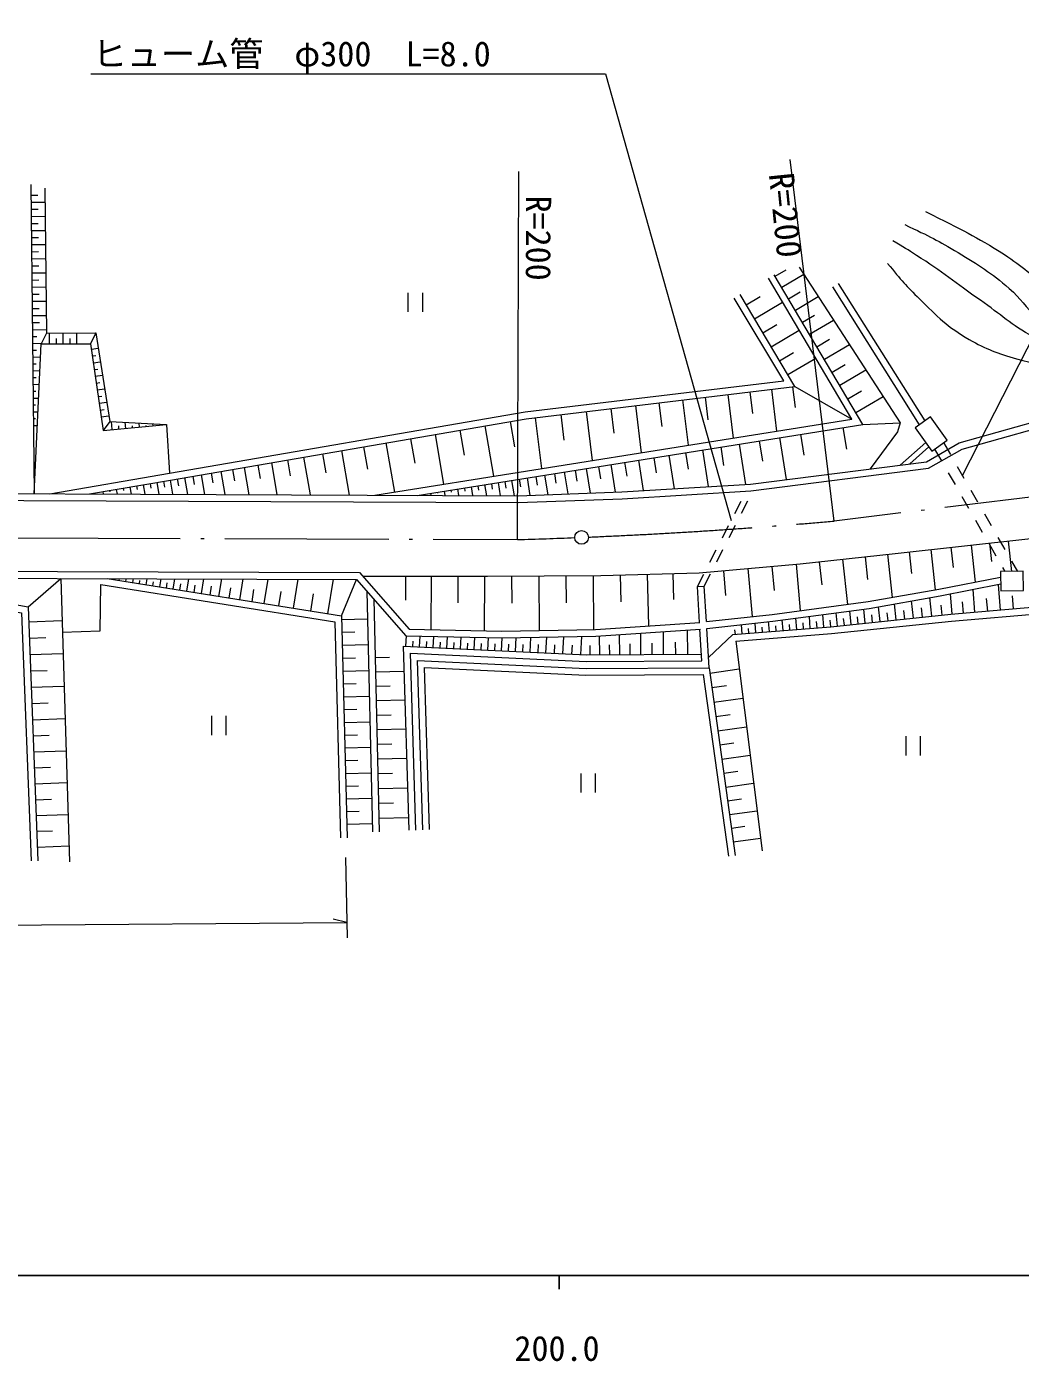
# Model space of a CAD drawing. Units: millimetres, scale not verified. Extents: x -145728 to 680000, y 20000 to 380000.
# Drawn here: x 229048 to 301735, y 198715 to 296366 of the extents above; entities that cross this region are included whole.
import ezdxf
from ezdxf.enums import TextEntityAlignment as Align

# ---------------------------------------------------------------- set-up
doc = ezdxf.new("R2010")
doc.units = ezdxf.units.MM
doc.header["$LTSCALE"] = 1000
doc.linetypes.add('LONG_DASHED_DOTTED', pattern=[15.25, 12, -1.5, 0.25, -1.5])
for name, color, linetype, lineweight in [('M-BGD', 7, 'Continuous', 13), ('M-BMK', 7, 'LONG_DASHED_DOTTED', 13), ('M-STR-HTXT', 7, 'Continuous', 13), ('M-TTL-BAND', 7, 'Continuous', 25)]:
    doc.layers.add(name, color=color, linetype=linetype, lineweight=lineweight)
doc.styles.add('ＭＳ ゴシック', font='')
doc.styles.get('ＭＳ ゴシック').set_extended_font_data('MS Gothic')

msp = doc.modelspace()

# ---------------------------------------------------------------- linework, layer by layer
at = {"layer": 'M-BGD'}
for p, q in [((229351, 284035), (229867, 284041)), ((229357, 283519), (230388, 283531)), ((229362, 283003), (229879, 283009)), ((229368, 282487), (230401, 282498)), ((229374, 281970), (229891, 281976)), ((229380, 281453), (230414, 281465)), ((229386, 280936), (229903, 280941)), ((229392, 280418), (230426, 280430)), ((229397, 279901), (229915, 279907)), ((229403, 279383), (230439, 279395)), ((229409, 278865), (229927, 278871)), ((229415, 278347), (230451, 278358)), ((283809, 278101), (284612, 278577)), ((229421, 277828), (229939, 277834)), ((284285, 277297), (285892, 278249)), ((294767, 267537), (288432, 277587)), ((229427, 277310), (230464, 277321)), ((229433, 276791), (229952, 276797)), ((256941, 276902), (256941, 275502)), ((257991, 276902), (257991, 275502)), ((281683, 276006), (282709, 276620)), ((284781, 276458), (285620, 276955)), ((285278, 275619), (286956, 276613)), ((294359, 267246), (288009, 277320)), ((229438, 276272), (230476, 276283)), ((229444, 275752), (229964, 275758)), ((282297, 274980), (284348, 276208)), ((229450, 275233), (230489, 275245)), ((229456, 274713), (229976, 274719)), ((282908, 273959), (283929, 274570)), ((285797, 274743), (286673, 275262)), ((286316, 273867), (288068, 274904)), ((229462, 274193), (230502, 274205)), ((229468, 273693), (229795, 273697)), ((230505, 273933), (230112, 273169)), ((230725, 273168), (230727, 273935)), ((231225, 273166), (231226, 273556)), ((231725, 273165), (231727, 273945)), ((232225, 273163), (232226, 273560)), ((232725, 273162), (232727, 273955)), ((234099, 273969), (233725, 273159)), ((283519, 272938), (285561, 274160)), ((286857, 272952), (287772, 273494)), ((229473, 273193), (230128, 273201)), ((229479, 272693), (229770, 272697)), ((233781, 272767), (234278, 272838)), ((284127, 271922), (285143, 272530)), ((287399, 272037), (289229, 273120)), ((229484, 272193), (230066, 272200)), ((229490, 271693), (229752, 271696)), ((233852, 272272), (234107, 272309)), ((233923, 271777), (234434, 271851)), ((284735, 270906), (286768, 272122)), ((287965, 271082), (288920, 271647)), ((229496, 271193), (230019, 271199)), ((229501, 270693), (229734, 270696)), ((233995, 271282), (234257, 271320)), ((234066, 270787), (234590, 270863)), ((288530, 270126), (290441, 271258)), ((229507, 270193), (229973, 270199)), ((229513, 269693), (229716, 269696)), ((234137, 270292), (234406, 270331)), ((234208, 269798), (234746, 269875)), ((281942, 269649), (282135, 268053)), ((283539, 269842), (283909, 266771)), ((285074, 270027), (285259, 268491)), ((285249, 270048), (289416, 267649)), ((289121, 269129), (290118, 269719)), ((229518, 269193), (229926, 269198)), ((229524, 268693), (229699, 268695)), ((234280, 269303), (234555, 269342)), ((234351, 268808), (234902, 268887)), ((273575, 268641), (273991, 265190)), ((275301, 268849), (275509, 267123)), ((277027, 269057), (277427, 265738)), ((278686, 269257), (278886, 267597)), ((280346, 269457), (280731, 266264)), ((289711, 268131), (291706, 269312)), ((229530, 268194), (229879, 268197)), ((229535, 267694), (229681, 267695)), ((234422, 268313), (234704, 268353)), ((234493, 267818), (235058, 267899)), ((266256, 267759), (266706, 264029)), ((268122, 267984), (268346, 266119)), ((269987, 268209), (270419, 264621)), ((271781, 268425), (271997, 266631)), ((229541, 267194), (229832, 267197)), ((235124, 267481), (234636, 266828)), ((235301, 266888), (235248, 267474)), ((235799, 266933), (235779, 267153)), ((236297, 266978), (236257, 267418)), ((236795, 267023), (236781, 267170)), ((237293, 267068), (237266, 267361)), ((237791, 267113), (237784, 267187)), ((238289, 267159), (238275, 267305)), ((260742, 266844), (261056, 265023)), ((262563, 267158), (263199, 263469)), ((264407, 267475), (264725, 265631)), ((288764, 267039), (289016, 265457)), ((290221, 267271), (292958, 267389)), ((253696, 265630), (253976, 264002)), ((255324, 265910), (255944, 262313)), ((257122, 266220), (257432, 264421)), ((258921, 266530), (259549, 262888)), ((279818, 265613), (280033, 264269)), ((281162, 265827), (281633, 262875)), ((282638, 266062), (282874, 264586)), ((284114, 266297), (284603, 263230)), ((285648, 266542), (285893, 265008)), ((294812, 265941), (292939, 264292)), ((295046, 265613), (293647, 264383)), ((296123, 265932), (296620, 265064)), ((248126, 264670), (248329, 263494)), ((249302, 264872), (249778, 262106)), ((250685, 265111), (250923, 263727)), ((252068, 265349), (252629, 262093)), ((273800, 264653), (274155, 262425)), ((274914, 264831), (275091, 263717)), ((276027, 265008), (276418, 262561)), ((277251, 265203), (277446, 263980)), ((278475, 265398), (278903, 262711)), ((295468, 265465), (295965, 264598)), ((242535, 263706), (242659, 262985)), ((243256, 263830), (243548, 262133)), ((244105, 263977), (244251, 263128)), ((244953, 264123), (245298, 262125)), ((245952, 264295), (246124, 263296)), ((246951, 264467), (247356, 262116)), ((267652, 263673), (267767, 262955)), ((268370, 263788), (268627, 262179)), ((269175, 263916), (269303, 263111)), ((269979, 264044), (270266, 262242)), ((270880, 264188), (271023, 263287)), ((271781, 264331), (272103, 262312)), ((272790, 264492), (272951, 263483)), ((296462, 263730), (296960, 262863)), ((297117, 264197), (297615, 263329)), ((236590, 262684), (236679, 262163)), ((237083, 262768), (237127, 262508)), ((237575, 262853), (237695, 262159)), ((238068, 262938), (238128, 262590)), ((238561, 263022), (238710, 262154)), ((239054, 263107), (239128, 262673)), ((239547, 263191), (239725, 262150)), ((240067, 263281), (240157, 262760)), ((240588, 263371), (240799, 262145)), ((241201, 263476), (241306, 262863)), ((241814, 263582), (242062, 262140)), ((261557, 262701), (261661, 262054)), ((262051, 262780), (262103, 262456)), ((262545, 262859), (262674, 262050)), ((263039, 262938), (263103, 262533)), ((263532, 263016), (263687, 262045)), ((264026, 263095), (264104, 262610)), ((264520, 263174), (264701, 262041)), ((265086, 263264), (265177, 262698)), ((265653, 263354), (265857, 262073)), ((266294, 263457), (266396, 262816)), ((266934, 263559), (267163, 262123)), ((234619, 262345), (234648, 262172)), ((235111, 262430), (235126, 262343)), ((235604, 262515), (235664, 262167)), ((236097, 262599), (236127, 262426)), ((258595, 262229), (258621, 262067)), ((259088, 262308), (259101, 262227)), ((259582, 262387), (259634, 262063)), ((260076, 262465), (260102, 262303)), ((260570, 262544), (260647, 262059)), ((261064, 262623), (261102, 262380)), ((297457, 261995), (297954, 261128)), ((298112, 262462), (298609, 261594)), ((280851, 260753), (281306, 261643)), ((281350, 260782), (281805, 261673)), ((279940, 258972), (280395, 259863)), ((280439, 259001), (280895, 259892)), ((298452, 260260), (298949, 259392)), ((299106, 260726), (299604, 259859)), ((300101, 258991), (300598, 258124)), ((279030, 257191), (279485, 258082)), ((279529, 257220), (279984, 258111)), ((293605, 257937), (293779, 256360)), ((295182, 258111), (295507, 255163)), ((296656, 258273), (296818, 256799)), ((298130, 258435), (298428, 255731)), ((299446, 258525), (299944, 257657)), ((299482, 258584), (299631, 257232)), ((300835, 258733), (301080, 256507)), ((283569, 256879), (283728, 255121)), ((285327, 257038), (285635, 253638)), ((287024, 257218), (287210, 255521)), ((288721, 257403), (289082, 254096)), ((290375, 257584), (290555, 255930)), ((292029, 257764), (292373, 254610)), ((301096, 257256), (301522, 256511)), ((235321, 255924), (235332, 255994)), ((235815, 255846), (235837, 255985)), ((236309, 255767), (236332, 255914)), ((236802, 255688), (236849, 255981)), ((237790, 255530), (237861, 255978)), ((238777, 255373), (238874, 255975)), ((239765, 255215), (239886, 255972)), ((240752, 255057), (240898, 255968)), ((241832, 254885), (242005, 255965)), ((243113, 254680), (243317, 255961)), ((244630, 254438), (244873, 255956)), ((246429, 254151), (246716, 255950)), ((248562, 253810), (248902, 255943)), ((251089, 253407), (251493, 255934)), ((252077, 253249), (253175, 255929)), ((256768, 256163), (256765, 254408)), ((258629, 256160), (258623, 252260)), ((260580, 256157), (260577, 254207)), ((262530, 256154), (262524, 252177)), ((264519, 256167), (264533, 254178)), ((266507, 256181), (266536, 252196)), ((268500, 256196), (268514, 254203)), ((270492, 256210), (270521, 252264)), ((272465, 256250), (272515, 254278)), ((274438, 256300), (274533, 252527)), ((276324, 256348), (276372, 254461)), ((278120, 255411), (278575, 256301)), ((278619, 255440), (279074, 256330)), ((280011, 256557), (280174, 254757)), ((281811, 256720), (282130, 253204)), ((300441, 256790), (300606, 256502)), ((237296, 255609), (237332, 255833)), ((238284, 255451), (238332, 255753)), ((239271, 255294), (239332, 255672)), ((240259, 255136), (240331, 255592)), ((241292, 254971), (241379, 255511)), ((242473, 254783), (242575, 255423)), ((243871, 254559), (243993, 255318)), ((245530, 254294), (245673, 255194)), ((247495, 253981), (247666, 255047)), ((249825, 253609), (250027, 254872)), ((253937, 255058), (254337, 237452)), ((278120, 255411), (278619, 255440)), ((278273, 252779), (278120, 255411)), ((278771, 252833), (278619, 255440)), ((298420, 253525), (298276, 255191)), ((300288, 253686), (300128, 255554)), ((254450, 254472), (254837, 237463)), ((291477, 252837), (291364, 253924)), ((292648, 252958), (292527, 254130)), ((293910, 253089), (293779, 254351)), ((295269, 253230), (295128, 254589)), ((296011, 253307), (295934, 254048)), ((296753, 253382), (296625, 254868)), ((297586, 253453), (297515, 254286)), ((299354, 253605), (299274, 254540)), ((301237, 253767), (301155, 254716)), ((229199, 252831), (231627, 252924)), ((252083, 252999), (253983, 253049)), ((284379, 252184), (284317, 252958)), ((285376, 252264), (285310, 253090)), ((286373, 252343), (286302, 253222)), ((287369, 252423), (287295, 253354)), ((287868, 252463), (287829, 252948)), ((288365, 252514), (288265, 253483)), ((288864, 252566), (288812, 253065)), ((289363, 252618), (289259, 253615)), ((289876, 252671), (289823, 253184)), ((290390, 252724), (290283, 253751)), ((290933, 252781), (290877, 253324)), ((292063, 252898), (292002, 253483)), ((293279, 253024), (293214, 253654)), ((294590, 253159), (294519, 253839)), ((231637, 252565), (231638, 252565)), ((252108, 252053), (253054, 252077)), ((273984, 250432), (273974, 251988)), ((275642, 250441), (275632, 252100)), ((277409, 250452), (277398, 252219)), ((278438, 249958), (278302, 252280)), ((278968, 249461), (278800, 252333)), ((280890, 251904), (280863, 252239)), ((281389, 251944), (281335, 252613)), ((281887, 251984), (281859, 252334)), ((282385, 252024), (282329, 252723)), ((282884, 252064), (282855, 252429)), ((283382, 252104), (283324, 252833)), ((283881, 252144), (283850, 252531)), ((284877, 252224), (284844, 252637)), ((285874, 252304), (285839, 252743)), ((286871, 252383), (286834, 252849)), ((229245, 251627), (230450, 251673)), ((252132, 251106), (254026, 251155)), ((256794, 251039), (256830, 251797)), ((257293, 251015), (257312, 251408)), ((257793, 250991), (257830, 251776)), ((258292, 250967), (258311, 251373)), ((258791, 250943), (258830, 251755)), ((259291, 250919), (259311, 251339)), ((259790, 250896), (259830, 251734)), ((260290, 250872), (260310, 251304)), ((260789, 250848), (260831, 251713)), ((261289, 250824), (261310, 251270)), ((261788, 250800), (261831, 251692)), ((262287, 250776), (262309, 251235)), ((262787, 250752), (262831, 251670)), ((263286, 250728), (263309, 251201)), ((263786, 250705), (263831, 251650)), ((264291, 250680), (264315, 251186)), ((264797, 250656), (264845, 251667)), ((265337, 250630), (265363, 251171)), ((265878, 250604), (265930, 251686)), ((266456, 250577), (266484, 251155)), ((267034, 250549), (267090, 251706)), ((267653, 250520), (267682, 251138)), ((268271, 250490), (268330, 251727)), ((268932, 250458), (268964, 251120)), ((269594, 250427), (269657, 251749)), ((270279, 250409), (270275, 251095)), ((270965, 250413), (270957, 251785)), ((271696, 250418), (271692, 251149)), ((272427, 250422), (272418, 251884)), ((273205, 250427), (273200, 251205)), ((274813, 250436), (274808, 251266)), ((276525, 250447), (276520, 251330)), ((280919, 251405), (282849, 236054)), ((229291, 250422), (231701, 250514)), ((252157, 250163), (253100, 250187)), ((254547, 250220), (255594, 250243)), ((229337, 249226), (230533, 249272)), ((252181, 249219), (254068, 249268)), ((254571, 249173), (256664, 249220)), ((279022, 249071), (281175, 249370)), ((229383, 248031), (231774, 248122)), ((252206, 248279), (253146, 248303)), ((254595, 248118), (255649, 248142)), ((279170, 248008), (280232, 248156)), ((252230, 247338), (254111, 247387)), ((254619, 247063), (256728, 247111)), ((279317, 246946), (281442, 247241)), ((229428, 246844), (230615, 246889)), ((252255, 246401), (253192, 246425)), ((229473, 245657), (231847, 245748)), ((242573, 245936), (242573, 244536)), ((243623, 245936), (243623, 244536)), ((252279, 245464), (254154, 245512)), ((254643, 246001), (255705, 246025)), ((279463, 245897), (280512, 246043)), ((279609, 244848), (281706, 245140)), ((229518, 244480), (230696, 244525)), ((252303, 244529), (253238, 244553)), ((254667, 244938), (256792, 244986)), ((293358, 244449), (293358, 243049)), ((294408, 244449), (294408, 243049)), ((229563, 243302), (231919, 243392)), ((252327, 243595), (254196, 243643)), ((254691, 243867), (255762, 243891)), ((279753, 243813), (280788, 243957)), ((229608, 242133), (230777, 242178)), ((252352, 242664), (253283, 242688)), ((254715, 242796), (256857, 242845)), ((279897, 242778), (281967, 243066)), ((252376, 241732), (254238, 241781)), ((254740, 241717), (255819, 241741)), ((269575, 241724), (269575, 240324)), ((270625, 241724), (270625, 240324)), ((280039, 241756), (281061, 241898)), ((229653, 240965), (231990, 241054)), ((252400, 240804), (253328, 240828)), ((254764, 240638), (256923, 240687)), ((280181, 240734), (282225, 241018)), ((229697, 239805), (230857, 239849)), ((252424, 239876), (254281, 239924)), ((254789, 239550), (255877, 239575)), ((280321, 239725), (281330, 239866)), ((229742, 238645), (232062, 238733)), ((252448, 238951), (253373, 238975)), ((254814, 238463), (256989, 238512)), ((280461, 238717), (282479, 238997)), ((229786, 237493), (230937, 237537)), ((252472, 238026), (254323, 238074)), ((280600, 237721), (281595, 237859)), ((229830, 236342), (232132, 236430)), ((280738, 236725), (282730, 237002))]:
    msp.add_line(p, q, dxfattribs=at)
for points in [[(229342, 284820), (229597, 262194), (230112, 273169), (233725, 273159), (234636, 266828), (239285, 267249)], [(230376, 284554), (230505, 273933), (234099, 273969), (235124, 267481), (239285, 267249), (239491, 263689)], [(285548, 278777), (292958, 267389), (292746, 266721), (290750, 264013)], [(254516, 262085), (289416, 267649), (283308, 277965)], [(257607, 262072), (290221, 267271), (283739, 278220)], [(230750, 262189), (239491, 263689), (265515, 268174), (284424, 270452), (280803, 276502)], [(233633, 262176), (239576, 263196), (265588, 267679), (285249, 270048), (281232, 276759)], [(198671, 261829), (265002, 261540), (272618, 261832), (282032, 262398), (295031, 264055), (297470, 265459), (305650, 267758), (319591, 266885), (337072, 268776), (365841, 273767), (376916, 273471), (385955, 274310), (391010, 274401), (397139, 274553), (406574, 274522), (422007, 274290)], [(198679, 262329), (264993, 262040), (272593, 262331), (281986, 262896), (294868, 264538), (297274, 265924), (305596, 268262), (319579, 267387), (337003, 269271), (365805, 274268), (376899, 273971), (385927, 274810), (390999, 274901), (397134, 275053), (406579, 275022), (422009, 274790)], [(253629, 256169), (262754, 256154), (271044, 256214), (278242, 256397), (285622, 257065), (292576, 257824), (302507, 258917), (311922, 260041), (321518, 261286), (335822, 262926), (344842, 263989), (359935, 265690), (371445, 267117), (380161, 268058), (387086, 268666), (394648, 268939), (401207, 268939), (405581, 268696), (407463, 267421), (407570, 264031)], [(175123, 255488), (184567, 256765), (184572, 257145), (192285, 256815), (198207, 256736), (231291, 256499), (253402, 256428), (257023, 252293), (263814, 252150), (270659, 252266), (278298, 252780)], [(175118, 254983), (185062, 256327), (185066, 256623), (192271, 256315), (198201, 256236), (231288, 255999), (253175, 255929), (256792, 251798), (263813, 251650), (270680, 251767), (278342, 252282)], [(216885, 256102), (229158, 253911), (229868, 235343)], [(229158, 253911), (231533, 255998), (232168, 235266)], [(234926, 255988), (252077, 253249), (252498, 237026)], [(278771, 252833), (283577, 253364), (290609, 254299), (295772, 255210), (300298, 256097)], [(216864, 255598), (228674, 253490), (229368, 235324)], [(231653, 252065), (234415, 252152), (234476, 255553), (251588, 252821), (251998, 237013)], [(278800, 252333), (283638, 252868), (290686, 253805), (295863, 254718), (300304, 255589)], [(278925, 250199), (280702, 251889), (287879, 252464), (296644, 253372), (303987, 254004), (306158, 238409)], [(280919, 251405), (287925, 251966), (296691, 252874), (303557, 253465), (305663, 238340)], [(257017, 237571), (256609, 251048), (269993, 250408), (278409, 250458)], [(257517, 237586), (257125, 250522), (269983, 249908), (278438, 249958)], [(258017, 237601), (257641, 249997), (269972, 249407), (278968, 249461), (280876, 235735)], [(258516, 237616), (258157, 249472), (269962, 248907), (278533, 248959), (280381, 235666)]]:
    msp.add_lwpolyline(points, dxfattribs=at)
for points in [[(294043, 267021), (295258, 265316), (296377, 266113), (295162, 267818)], [(300309, 255095), (301963, 255113), (301947, 256516), (300294, 256498)]]:
    msp.add_lwpolyline(points, close=True, dxfattribs=at)
for points, knots in [([(293279, 281889), (295146, 281000), (295708, 280729), (297180, 279836), (298706, 278910), (299567, 278375), (300927, 277219), (301801, 276475), (302071, 275817), (302980, 275114), (303831, 274455), (304377, 274139), (305392, 273780), (306691, 273321), (307511, 273407), (308882, 273267), (310798, 273070), (311883, 273099), (313809, 273061), (316375, 273011), (317816, 273022), (320378, 273164), (324378, 273386), (326629, 273502), (330592, 274088), (332817, 274417), (334070, 274618), (336238, 275217), (337971, 275696), (338810, 276342), (340498, 276962), (341741, 277419), (342473, 277572), (343731, 277988), (346102, 278773), (347405, 279289), (349787, 280041), (351137, 280468), (351894, 280718), (353277, 281016), (354979, 281383), (355973, 281350), (357691, 281632), (359705, 281964), (360825, 282193), (362824, 282608), (364452, 282945), (365428, 282936), (366981, 283531), (368672, 284180), (369554, 284722), (371087, 285687), (372410, 286520), (373184, 286973), (374320, 288048), (375583, 289242), (376182, 290039), (377143, 291487), (378244, 293145), (378527, 293906), (379401, 296054)], [0, 0, 0, 0, 1, 1, 1, 2, 2, 2, 3, 3, 3, 4, 4, 4, 5, 5, 5, 6, 6, 6, 7, 7, 7, 8, 8, 8, 9, 9, 9, 10, 10, 10, 11, 11, 11, 12, 12, 12, 13, 13, 13, 14, 14, 14, 15, 15, 15, 16, 16, 16, 17, 17, 17, 18, 18, 18, 19, 19, 19, 20, 20, 20, 20]), ([(294791, 282853), (297573, 281441), (298402, 281068), (300576, 279686), (301928, 278827), (302538, 278105), (303964, 277376), (305618, 276530), (306621, 276164), (308429, 275734), (311047, 275110), (312616, 275239), (315306, 275323), (319803, 275463), (322279, 276120), (326751, 276606), (329076, 276859), (330415, 276754), (332705, 277222), (335592, 277813), (337165, 278345), (339993, 279172), (342190, 279815), (343363, 280376), (345587, 280917), (348316, 281582), (349913, 281619), (352670, 282149), (355929, 282775), (357755, 283133), (360985, 283894), (363451, 284476), (364998, 284419), (367246, 285588), (368274, 286123), (368744, 286611), (369607, 287384), (371593, 289162), (372852, 290049), (374483, 292157), (375680, 293706), (376101, 294364), (377203, 296366)], [0, 0, 0, 0, 1, 1, 1, 2, 2, 2, 3, 3, 3, 4, 4, 4, 5, 5, 5, 6, 6, 6, 7, 7, 7, 8, 8, 8, 9, 9, 9, 10, 10, 10, 11, 11, 11, 12, 12, 12, 13, 13, 13, 14, 14, 14, 14]), ([(380838, 295028), (378756, 292136), (378214, 291350), (376424, 289074), (375244, 287573), (374814, 286497), (373345, 285276), (371907, 284081), (370908, 283657), (369239, 282813), (367588, 281978), (366586, 281674), (364877, 280965), (363298, 280310), (362458, 279815), (360822, 279323), (358710, 278687), (357454, 278609), (355279, 278245), (353184, 277894), (351985, 277871), (349890, 277526), (347512, 277135), (346160, 276977), (343834, 276346), (341539, 275723), (340363, 275024), (338085, 274344), (335970, 273713), (334749, 273486), (332594, 273010), (329864, 272406), (328334, 272037), (325562, 271675), (324029, 271476), (323155, 271508), (321610, 271470), (319666, 271423), (318576, 271512), (316632, 271522), (314407, 271533), (313156, 271394), (310935, 271522), (309281, 271616), (308333, 271634), (306726, 272035), (305068, 272448), (304168, 272852), (302672, 273677), (301069, 274560), (300323, 275300), (298822, 276346), (296993, 277622), (296034, 278435), (294152, 279631), (293476, 280060), (293251, 280209), (292407, 280709)], [0, 0, 0, 0, 1, 1, 1, 2, 2, 2, 3, 3, 3, 4, 4, 4, 5, 5, 5, 6, 6, 6, 7, 7, 7, 8, 8, 8, 9, 9, 9, 10, 10, 10, 11, 11, 11, 12, 12, 12, 13, 13, 13, 14, 14, 14, 15, 15, 15, 16, 16, 16, 17, 17, 17, 18, 18, 18, 19, 19, 19, 19]), ([(292029, 279048), (293049, 277784), (293388, 277403), (294358, 276442), (295658, 275154), (296409, 274403), (297990, 273481), (299257, 272742), (300064, 272494), (301464, 272060), (302733, 271666), (303507, 271709), (304820, 271507), (305560, 271393), (305983, 271382), (306715, 271231), (308265, 270911), (309064, 270432), (310624, 270165), (312980, 269760), (314353, 270088), (316743, 270086), (319581, 270083), (321174, 270004), (324008, 270165), (325739, 270263), (326711, 270329), (328429, 270559), (330972, 270901), (332389, 271160), (334904, 271665), (337651, 272216), (339144, 272739), (341892, 273284), (343867, 273675), (345008, 273692), (346985, 274073), (349744, 274605), (351303, 274868), (354012, 275613), (356053, 276174), (357159, 276616), (359184, 277232), (362056, 278105), (363716, 278426), (366567, 279363), (367999, 279834), (368852, 279991), (370199, 280666), (371788, 281462), (372679, 281939), (374108, 282996), (375252, 283842), (375856, 284369), (376911, 285325), (379805, 287945), (380538, 289357), (383188, 293103)], [0, 0, 0, 0, 1, 1, 1, 2, 2, 2, 3, 3, 3, 4, 4, 4, 5, 5, 5, 6, 6, 6, 7, 7, 7, 8, 8, 8, 9, 9, 9, 10, 10, 10, 11, 11, 11, 12, 12, 12, 13, 13, 13, 14, 14, 14, 15, 15, 15, 16, 16, 16, 17, 17, 17, 18, 18, 18, 19, 19, 19, 19])]:
    msp.add_open_spline(points, degree=3, knots=knots, dxfattribs=at)
at = {"layer": 'M-BMK'}
for p, q in [((368691, 269987), (288108, 260194)), ((197782, 259083), (264944, 258836))]:
    msp.add_line(p, q, dxfattribs=at)
at = {"layer": 'M-BMK', "linetype": 'Continuous'}
msp.add_circle((269642, 259000), 500, dxfattribs=at)
at = {"layer": 'M-BMK'}
msp.add_arc((253603, 650476), 391804, 272.41936, 275.05242, dxfattribs=at)
at = {"layer": 'M-BMK', "linetype": 'Continuous'}
msp.add_arc((253603, 650476), 391804, 271.65873, 272.27312, dxfattribs=at)
at = {"layer": 'M-STR-HTXT'}
for p, q in [((288108, 260194), (284892, 286652)), ((264944, 258836), (265043, 285774)), ((252378, 235566), (252491, 229703)), ((187546, 230323), (252469, 230830)), ((252469, 230830), (251467, 231072))]:
    msp.add_line(p, q, dxfattribs=at)
for points in [[(233731, 292912), (271392, 292912), (280580, 260225)], [(297496, 263537), (307547, 283207), (340041, 283207)]]:
    msp.add_lwpolyline(points, dxfattribs=at)
at = {"layer": 'M-TTL-BAND'}
for p, q in [((40000, 205000), (579000, 205000)), ((268000, 205000), (268000, 204000))]:
    msp.add_line(p, q, dxfattribs=at)

# ---------------------------------------------------------------- texts
at = {"layer": 'M-STR-HTXT', "style": 'ＭＳ ゴシック'}
for s, p in [('ヒューム管', (240121, 292912)), ('φ300  L=8.0', (255811, 292912))]:
    msp.add_text(s, height=1833, dxfattribs=at).set_placement(p, align=Align.BOTTOM_CENTER)
for rotation, p in [(275.807, (283104, 282432)), (269.789, (265025, 280903))]:
    msp.add_text('R=200', height=1833, rotation=rotation, dxfattribs=at).set_placement(p, align=Align.BOTTOM_CENTER)
at = {"layer": 'M-TTL-BAND', "style": 'ＭＳ ゴシック'}
msp.add_text('200.0', height=1833, dxfattribs=at).set_placement((267844, 198195), align=Align.BOTTOM_CENTER)

doc.saveas('drawing.dxf')
